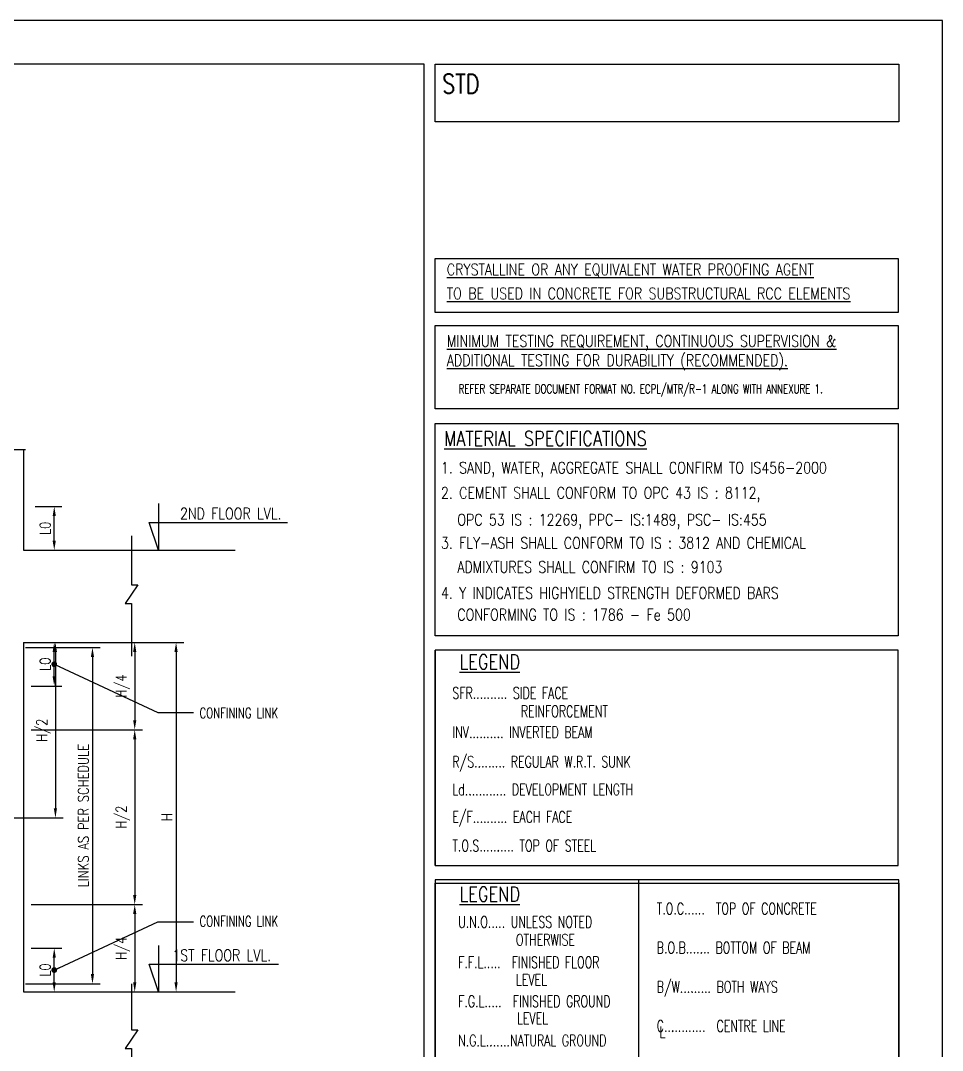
# Model space of a CAD drawing. Extents: x 345615 to 1272425, y -526289 to -156124.
# Drawn here: x 580673 to 604679, y -293089 to -266277 of the extents above; entities that cross this region are included whole.
import ezdxf
from ezdxf.enums import TextEntityAlignment as Align
from ezdxf.lldxf.tags import DXFTag

# ---------------------------------------------------------------- set-up
doc = ezdxf.new("R2010")
doc.units = 0
doc.header["$LTSCALE"] = 500
doc.header["$MEASUREMENT"] = 0
doc.header["$PDMODE"] = 35
doc.header["$PDSIZE"] = -15
doc.layers.get('DEFPOINTS').update_dxf_attribs({"color": 4})
for name, color, linetype in [('CEN', 8, 'CENTER'), ('DIM', 5, 'Continuous'), ('DIM1', 5, 'Continuous'), ('notes', 1, 'Continuous'), ('S-CONCRET LINE', 4, 'Continuous'), ('S-R.C.C. PILE CAP', 40, 'Continuous'), ('S-TEXT-1', 4, 'Continuous'), ('s_TITILE', 9, 'Continuous'), ('TITLE', 4, 'Continuous'), ('TXT1', 2, 'Continuous')]:
    doc.layers.add(name, color=color, linetype=linetype)
doc.layers.add('HEADING-TXT', color=1, linetype='Continuous', lineweight=25)
doc.styles.add('ROMAND', font='simplex.shx')
doc.styles.add('ROMANS', font='simplex.shx', dxfattribs={"width": 0.8, "height": 275, "bigfont": 'bigfont.shx'})
tags = doc.linetypes.add('CENTER', pattern=[2, 1.25, -0.25, 0.25, -0.25]).pattern_tags.tags
tags[10:11] = [DXFTag(74, 4), DXFTag(75, 0), DXFTag(340, '0'), DXFTag(46, 1.0), DXFTag(50, 0.0), DXFTag(44, 0.0), DXFTag(45, 0.0)]
tags[8:9] = [DXFTag(74, 4), DXFTag(75, 0), DXFTag(340, '0'), DXFTag(46, 1.0), DXFTag(50, 0.0), DXFTag(44, 0.0), DXFTag(45, 0.0)]
tags[6:7] = [DXFTag(74, 4), DXFTag(75, 0), DXFTag(340, '0'), DXFTag(46, 1.0), DXFTag(50, 0.0), DXFTag(44, 0.0), DXFTag(45, 0.0)]
tags[4:5] = [DXFTag(74, 4), DXFTag(75, 0), DXFTag(340, '0'), DXFTag(46, 1.0), DXFTag(50, 0.0), DXFTag(44, 0.0), DXFTag(45, 0.0)]
doc.dimstyles.new('dim100', dxfattribs={"dimtxt": 250, "dimasz": 250, "dimexe": 200, "dimexo": 200, "dimgap": 100, "dimtad": 1, "dimdec": 0, "dimzin": 0, "dimdsep": 46, "dimtxsty": 'ROMANS', "dimcen": 0, "dimclrd": 5, "dimclre": 5, "dimclrt": 4, "dimadec": 0, "dimazin": 0, "dimtfac": 1, "dimtdec": 0, "dimtix": 1, "dimtofl": 0, "dimtmove": 2, "dimatfit": 3, "dimfxl": 0, "dimtolj": 1, "dimtzin": 0, "dimlwd": -1, "dimlwe": -1, "dimarcsym": 0})
doc.dimstyles.new('dim25', dxfattribs={"dimtxt": 250, "dimasz": 250, "dimexe": 200, "dimexo": 200, "dimgap": 100, "dimtad": 1, "dimdec": 0, "dimlfac": 0.25, "dimzin": 0, "dimdsep": 46, "dimtxsty": 'ROMANS', "dimcen": 0, "dimclrd": 5, "dimclre": 5, "dimclrt": 4, "dimadec": 0, "dimazin": 0, "dimtfac": 1, "dimtdec": 0, "dimtix": 1, "dimtofl": 0, "dimtmove": 2, "dimatfit": 3, "dimfxl": 0, "dimtolj": 1, "dimtzin": 0, "dimlwd": -1, "dimlwe": -1, "dimarcsym": 0})

# ---------------------------------------------------------------- blocks, each defined once
blk = doc.blocks.new('*D74')
at = {"layer": 'DEFPOINTS', "color": 0}
for p in [(582154, -282466), (582154, -291566), (584722, -291566)]:
    blk.add_point(p, dxfattribs=at)
at = {"layer": 'DIM', "color": 5}
for p, q in [((582354, -282466), (584922, -282466)), ((584722, -282716), (584722, -291316)), ((582354, -291566), (584922, -291566))]:
    blk.add_line(p, q, dxfattribs=at)
for points in [[(584680, -282716), (584763, -282716), (584722, -282466)], [(584680, -291316), (584763, -291316), (584722, -291566)]]:
    blk.add_solid(points, dxfattribs=at)
at = {"layer": 'DIM', "color": 4, "insert": (584484, -287016), "char_height": 275, "attachment_point": 5, "rotation": 90, "style": 'ROMANS'}
blk.add_mtext('\\A1;H', dxfattribs=at)
blk = doc.blocks.new('*D75')
at = {"layer": 'DEFPOINTS', "color": 0}
for p in [(580597, -282599), (580597, -291353), (582545, -291353)]:
    blk.add_point(p, dxfattribs=at)
at = {"layer": 'DIM', "color": 5}
for p, q in [((580797, -282599), (582745, -282599)), ((582545, -282849), (582545, -291103)), ((580797, -291353), (582745, -291353))]:
    blk.add_line(p, q, dxfattribs=at)
for points in [[(582503, -282849), (582586, -282849), (582545, -282599)], [(582503, -291103), (582586, -291103), (582545, -291353)]]:
    blk.add_solid(points, dxfattribs=at)
at = {"layer": 'DIM', "color": 4, "insert": (582307, -286976), "char_height": 275, "attachment_point": 5, "rotation": 90, "style": 'ROMANS'}
blk.add_mtext('\\A1;LINKS AS PER SCHEDULE', dxfattribs=at)
blk = doc.blocks.new('*D76')
at = {"layer": 'DEFPOINTS', "color": 0}
for p in [(580749, -282466), (580749, -287038), (581580, -287038)]:
    blk.add_point(p, dxfattribs=at)
at = {"layer": 'DIM', "color": 5}
for p, q in [((580949, -282466), (581780, -282466)), ((581580, -282716), (581580, -286788)), ((580949, -287038), (581780, -287038))]:
    blk.add_line(p, q, dxfattribs=at)
for points in [[(581538, -282716), (581621, -282716), (581580, -282466)], [(581538, -286788), (581621, -286788), (581580, -287038)]]:
    blk.add_solid(points, dxfattribs=at)
at = {"layer": 'DIM', "color": 4, "insert": (581270, -284752), "char_height": 275, "attachment_point": 5, "rotation": 90, "style": 'ROMANS'}
blk.add_mtext('\\A1;H/2', dxfattribs=at)
blk = doc.blocks.new('*D87')
at = {"layer": 'DEFPOINTS', "color": 0}
for p in [(582950, -282466), (580749, -284741), (583645, -284741)]:
    blk.add_point(p, dxfattribs=at)
at = {"layer": 'DIM', "color": 5}
for p, q in [((583150, -282466), (583845, -282466)), ((583645, -282716), (583645, -284491)), ((580949, -284741), (583845, -284741))]:
    blk.add_line(p, q, dxfattribs=at)
for points in [[(583603, -282716), (583687, -282716), (583645, -282466)], [(583603, -284491), (583687, -284491), (583645, -284741)]]:
    blk.add_solid(points, dxfattribs=at)
at = {"layer": 'DIM', "color": 4, "insert": (583336, -283603), "char_height": 275, "attachment_point": 5, "rotation": 90, "style": 'ROMANS'}
blk.add_mtext('\\A1;H/4', dxfattribs=at)
blk = doc.blocks.new('*D88')
at = {"layer": 'DEFPOINTS', "color": 0}
for p in [(580749, -284741), (580749, -289291), (583645, -289291)]:
    blk.add_point(p, dxfattribs=at)
at = {"layer": 'DIM', "color": 5}
for p, q in [((580949, -284741), (583845, -284741)), ((583645, -284991), (583645, -289041)), ((580949, -289291), (583845, -289291))]:
    blk.add_line(p, q, dxfattribs=at)
for points in [[(583603, -284991), (583687, -284991), (583645, -284741)], [(583603, -289041), (583687, -289041), (583645, -289291)]]:
    blk.add_solid(points, dxfattribs=at)
at = {"layer": 'DIM', "color": 4, "insert": (583336, -287016), "char_height": 275, "attachment_point": 5, "rotation": 90, "style": 'ROMANS'}
blk.add_mtext('\\A1;H/2', dxfattribs=at)
blk = doc.blocks.new('*D89')
at = {"layer": 'DEFPOINTS', "color": 0}
for p in [(580749, -289291), (583103, -291566), (583645, -291566)]:
    blk.add_point(p, dxfattribs=at)
at = {"layer": 'DIM', "color": 5}
for p, q in [((580949, -289291), (583845, -289291)), ((583645, -289541), (583645, -291316)), ((583303, -291566), (583845, -291566))]:
    blk.add_line(p, q, dxfattribs=at)
for points in [[(583603, -289541), (583687, -289541), (583645, -289291)], [(583603, -291316), (583687, -291316), (583645, -291566)]]:
    blk.add_solid(points, dxfattribs=at)
at = {"layer": 'DIM', "color": 4, "insert": (583336, -290428), "char_height": 275, "attachment_point": 5, "rotation": 90, "style": 'ROMANS'}
blk.add_mtext('\\A1;H/4', dxfattribs=at)
blk = doc.blocks.new('*D1068')
at = {"layer": 'DEFPOINTS', "color": 0}
for p in [(580749, -290428), (581549, -290428), (580749, -291566)]:
    blk.add_point(p, dxfattribs=at)
at = {"layer": 'DIM', "color": 5}
for p, q in [((580949, -290428), (581749, -290428)), ((581549, -291316), (581549, -290678)), ((580949, -291566), (581749, -291566))]:
    blk.add_line(p, q, dxfattribs=at)
for points in [[(581507, -290678), (581591, -290678), (581549, -290428)], [(581507, -291316), (581591, -291316), (581549, -291566)]]:
    blk.add_solid(points, dxfattribs=at)
at = {"layer": 'DIM', "color": 4, "insert": (581312, -290997), "char_height": 275, "attachment_point": 5, "rotation": 90, "style": 'ROMANS'}
blk.add_mtext('\\A1;{L0}', dxfattribs=at)
blk = doc.blocks.new('*D1069')
at = {"layer": 'DEFPOINTS', "color": 0}
for p in [(580849, -282466), (581549, -282466), (580749, -283603)]:
    blk.add_point(p, dxfattribs=at)
at = {"layer": 'DIM', "color": 5}
for p, q in [((581049, -282466), (581749, -282466)), ((581549, -283353), (581549, -282716)), ((580949, -283603), (581749, -283603))]:
    blk.add_line(p, q, dxfattribs=at)
for points in [[(581507, -282716), (581591, -282716), (581549, -282466)], [(581507, -283353), (581591, -283353), (581549, -283603)]]:
    blk.add_solid(points, dxfattribs=at)
at = {"layer": 'DIM', "color": 4, "insert": (581312, -283035), "char_height": 275, "attachment_point": 5, "rotation": 90, "style": 'ROMANS'}
blk.add_mtext('\\A1;{L0}', dxfattribs=at)
blk = doc.blocks.new('*D1070')
at = {"layer": 'DEFPOINTS', "color": 0}
for p in [(580849, -278928), (581549, -278928), (580749, -280066)]:
    blk.add_point(p, dxfattribs=at)
at = {"layer": 'DIM', "color": 5}
for p, q in [((581049, -278928), (581749, -278928)), ((581549, -279816), (581549, -279178)), ((580949, -280066), (581749, -280066))]:
    blk.add_line(p, q, dxfattribs=at)
for points in [[(581507, -279178), (581591, -279178), (581549, -278928)], [(581507, -279816), (581591, -279816), (581549, -280066)]]:
    blk.add_solid(points, dxfattribs=at)
at = {"layer": 'DIM', "color": 4, "insert": (581312, -279497), "char_height": 275, "attachment_point": 5, "rotation": 90, "style": 'ROMANS'}
blk.add_mtext('\\A1;{L0}', dxfattribs=at)
blk = doc.blocks.new('zw$155A')
at = {"layer": 'DIM1', "color": 7}
for points in [[(78700, 53637), (87191, 53637), (87191, 52650), (78700, 52650)], [(78700, 52414), (87191, 52414), (87191, 50881), (78700, 50881)], [(78700, 50618), (87190, 50618), (87190, 46725), (78700, 46725)], [(87190, 46462), (78700, 46462), (78700, 42515), (87190, 42515)], [(87204, 42252), (78700, 42252), (78700, 38305), (87204, 38305)]]:
    blk.add_lwpolyline(points, close=True, dxfattribs=at)
at = {"layer": 's_TITILE', "color": 7}
blk.add_lwpolyline([(0, 0), (88000, 0), (88000, 58000), (0, 58000)], close=True, dxfattribs=at)
at = {"layer": 's_TITILE', "color": 1}
for points in [[(1300, 800), (78500, 800), (78500, 57200), (1300, 57200)], [(78700, 57200), (87200, 57200), (87200, 56143), (78700, 56143)]]:
    blk.add_lwpolyline(points, close=True, dxfattribs=at)
at = {"layer": 'TITLE', "color": 0}
for p, q in [((78700, 42515), (78700, 46462)), ((82436, 38305), (82436, 42252))]:
    blk.add_line(p, q, dxfattribs=at)
at = {"layer": 'HEADING-TXT', "color": 6, "style": 'ROMANS', "width": 0.8}
for s, height, p in [('%%UCRYSTALLINE OR ANY EQUIVALENT WATER PROOFING AGENT', 212.41, (78913, 53332)), ('%%UTO BE USED IN CONCRETE FOR SUBSTRUCTURAL RCC ELEMENTS', 212.41, (78913, 52892)), ('%%UMATERIAL SPECIFICATIONS', 271.54, (78865, 50204)), ('%%ULEGEND', 271.5, (79148, 46111)), ('%%ULEGEND', 271.5, (79148, 41854))]:
    blk.add_text(s, height=height, dxfattribs=at).set_placement(p)
at = {"layer": 'HEADING-TXT', "color": 6, "insert": (78913, 52232), "char_height": 212.411, "width": 8037.04, "attachment_point": 1, "style": 'ROMANS'}
blk.add_mtext('{\\LMINIMUM TESTING REQUIREMENT, CONTINUOUS \\Fsimplex.shx,bigfont.shx;SUPERVISION & ADDITIONAL TESTING \\Fsimplex.shx,bigfont.shx;FOR DURABILITY (RECOMMENDED).}', dxfattribs=at)
at = {"layer": 'notes', "color": 4, "style": 'ROMANS'}
for s, height, width, p in [('REFER SEPARATE DOCUMENT FORMAT NO. ECPL/MTR/R-1 ALONG WITH ANNEXURE 1.', 165.21, 0.7, (79131, 51167)), ('1. SAND, WATER, AGGREGATE SHALL CONFIRM TO IS456-2000', 211.2, 0.8, (78807, 49698)), ('2. CEMENT SHALL CONFORM TO OPC 43 IS : 8112,', 211.2, 0.8, (78807, 49239)), ('OPC 53 IS : 12269, PPC- IS:1489, PSC- IS:455  ', 211.2, 0.8, (79107, 48745)), ('3. FLY-ASH SHALL CONFORM TO IS : 3812 AND CHEMICAL ', 211.2, 0.8, (78807, 48321)), ('ADMIXTURES SHALL CONFIRM TO IS : 9103', 211.2, 0.8, (79107, 47878)), ('4. Y INDICATES HIGHYIELD STRENGTH DEFORMED BARS', 211.2, 0.8, (78807, 47403)), ('CONFORMING TO IS : 1786 - Fe 500', 211.2, 0.8, (79107, 47005)), ('SFR.......... SIDE FACE', 211.2, 0.7, (79016, 45568)), ('REINFORCEMENT', 211.2, 0.7, (80271, 45235)), ('INV.......... INVERTED BEAM', 211.2, 0.7, (79016, 44851)), ('R/S......... REGULAR W.R.T. SUNK', 211.2, 0.7, (79016, 44309)), ('Ld............ DEVELOPMENT LENGTH', 211.2, 0.7, (79016, 43801)), ('E/F.......... EACH FACE', 211.2, 0.7, (79016, 43299)), ('T.O.S.......... TOP OF STEEL', 211.2, 0.7, (79016, 42772)), ('T.O.C......  TOP OF CONCRETE', 211.2, 0.7, (82763, 41618)), ('U.N.O..... UNLESS NOTED', 211.2, 0.7, (79122, 41374)), ('OTHERWISE', 211.2, 0.7, (80181, 41046)), ('B.O.B....... BOTTOM OF BEAM', 211.2, 0.7, (82763, 40901)), ('F.F.L.....  FINISHED FLOOR', 211.2, 0.7, (79122, 40634)), ('LEVEL', 211.2, 0.7, (80181, 40312)), ('B/W......... BOTH WAYS', 211.2, 0.7, (82763, 40184)), ('F.G.L.....  FINISHED GROUND', 211.2, 0.7, (79122, 39917)), ('LEVEL', 211.2, 0.7, (80200, 39606)), ('C............  CENTRE LINE', 211.2, 0.7, (82763, 39467)), ('L', 211, 0.7, (82814, 39353)), ('N.G.L.......NATURAL GROUND', 211.2, 0.7, (79122, 39200))]:
    blk.add_text(s, height=height, dxfattribs=dict(at, width=width)).set_placement(p)

msp = doc.modelspace()

# ---------------------------------------------------------------- linework, layer by layer
at = {"layer": 'CEN'}
msp.add_line((576704.289, -287038.034, 0), (581174.289, -287038.034, 0), dxfattribs=at)
at = {"layer": 'DIM', "color": 3, "linetype": 'Continuous'}
for p, q in [((583560.088, -280065.784, 0), (586258.287, -280065.784, 0)), ((583560.088, -291565.784, 0), (586258.287, -291565.784, 0))]:
    msp.add_line(p, q, dxfattribs=at)
at = {"layer": 'DIM', "elevation": 0}
msp.add_lwpolyline([(577661.63, -277447.002), (579019.593, -277447.002), (579019.593, -277280.638), (579506.41, -277613.366), (579506.41, -277447.002), (580800.318, -277447.002)], dxfattribs=at)
at = {"layer": 'DIM', "color": 8, "elevation": 0}
for points in [[(583560.088, -279688.819), (583560.088, -280964.33), (583726.452, -280964.33), (583393.724, -281451.147), (583560.088, -281451.147), (583560.088, -282827.507)], [(583560.088, -291352.824), (583560.088, -292554.003), (583726.452, -292554.003), (583393.724, -293040.819), (583560.088, -293040.819), (583560.088, -294244.74)]]:
    msp.add_lwpolyline(points, dxfattribs=at)
at = {"layer": 'S-CONCRET LINE', "color": 130, "linetype": 'Continuous'}
for p, q in [((580748.901, -277439.76, 0), (580748.901, -280065.784, 0)), ((580748.901, -280065.784, 0), (583560.088, -280065.784, 0)), ((580748.901, -282465.784, 0), (580748.901, -291565.784, 0)), ((580748.901, -282465.784, 0), (583560.088, -282465.784, 0)), ((580748.901, -291565.784, 0), (583560.088, -291565.784, 0))]:
    msp.add_line(p, q, dxfattribs=at)
at = {"layer": 'S-CONCRET LINE', "elevation": 0}
msp.add_lwpolyline([(591468.542, -288734.141), (603542.405, -288734.141), (603542.405, -295422.846), (591468.542, -295422.846)], close=True, dxfattribs=at)
at = {"layer": 'TXT1', "elevation": 0}
for points in [[(584266.64, -278853.549), (584266.64, -280065.784), (584021.095, -279344.074), (587621.569, -279344.074)], [(584266.64, -290353.549), (584266.64, -291565.784), (584021.095, -290844.074), (587386.569, -290844.074)]]:
    msp.add_lwpolyline(points, dxfattribs=at)

# ---------------------------------------------------------------- block references
at = {"xscale": 1.420454545454545, "yscale": 1.420454545454545, "zscale": 1.420454545454545}
msp.add_blockref('zw$155A', (479678.769, -348663.35), dxfattribs=at)

# ---------------------------------------------------------------- texts
at = {"layer": 'S-TEXT-1', "style": 'ROMANS', "width": 0.7}
for p in [(586357.495, -284305.385, 0), (586357.495, -289726.183, 0)]:
    msp.add_text('CONFINING LINK', height=275, dxfattribs=at).set_placement(p, align=Align.MIDDLE)
at = {"layer": 'TITLE', "color": 2, "style": 'ROMANS', "width": 0.8}
msp.add_text('STD', height=497.1591, dxfattribs=at).set_placement((591650.354, -267924.345), align=Align.MIDDLE_LEFT)
at = {"layer": 'TXT1', "style": 'ROMAND', "width": 0.8}
for s, p in [('2ND FLOOR LVL.', (586146.54, -279261.739, 0)), ('1ST FLOOR LVL.', (585911.54, -290761.739, 0))]:
    msp.add_text(s, height=300, dxfattribs=at).set_placement(p, align=Align.CENTER)

# ---------------------------------------------------------------- dimensions: what is measured, and where the dimension line sits
at = {"layer": 'DIM'}
for base, p1, p2, picture, middle in [((581549.137, -278928.284, 0), (580748.901, -280065.784, 0), (580848.901, -278928.284, 0), '*D1070', (581311.637, -279497.034, 0)), ((581549.137, -282465.784, 0), (580748.901, -283603.284, 0), (580848.901, -282465.784, 0), '*D1069', (581311.637, -283034.534, 0)), ((581549.137, -290428.284, 0), (580748.901, -291565.784, 0), (580748.901, -290428.284, 0), '*D1068', (581311.637, -290997.034, 0))]:
    dim = msp.add_linear_dim(base=base, p1=p1, p2=p2, angle=270, text='{L0}', dimstyle='dim25', override={"dimtxsty": 'ROMANS'}, dxfattribs=at)
    dim.commit()
    dim.dimension.update_dxf_attribs({"geometry": picture, "text_midpoint": middle})
for base, p1, p2, text, picture, middle in [((581579.535, -287038.034, 0), (580748.901, -282465.784, 0), (580748.901, -287038.034, 0), 'H/2', '*D76', (581270.012, -284751.909, 0)), ((583645.137, -284740.784, 0), (582950.022, -282465.784, 0), (580748.901, -284740.784, 0), 'H/4', '*D87', (583335.613, -283603.284, 0)), ((584721.613, -291565.784, 0), (582154.494, -282465.784, 0), (582154.494, -291565.784, 0), 'H', '*D74', (584484.113, -287015.784, 0)), ((582544.535, -291352.622, 0), (580596.709, -282599.168, 0), (580596.709, -291352.622, 0), 'LINKS AS PER SCHEDULE', '*D75', (582307.035, -286975.895, 0)), ((583645.137, -289290.784, 0), (580748.901, -284740.784, 0), (580748.901, -289290.784, 0), 'H/2', '*D88', (583335.613, -287015.784, 0)), ((583645.137, -291565.784, 0), (580748.901, -289290.784, 0), (583102.591, -291565.784, 0), 'H/4', '*D89', (583335.613, -290428.284, 0))]:
    dim = msp.add_linear_dim(base=base, p1=p1, p2=p2, angle=90, text=text, dimstyle='dim25', dxfattribs=at)
    dim.commit()
    dim.dimension.update_dxf_attribs({"geometry": picture, "text_midpoint": middle})

# ---------------------------------------------------------------- leaders
at = {"layer": 'S-R.C.C. PILE CAP'}
for points in [[(581549.137, -283034.534, 0), (584246.186, -284293.991, 0), (585175.186, -284293.991, 0)], [(581549.137, -290997.034, 0), (584246.186, -289737.577, 0), (585175.186, -289737.577, 0)]]:
    msp.add_leader(points, dimstyle='dim100', override={"dimasz": 150, "dimtad": 0, "dimldrblk": 'Dot', "dimarcsym": 1}, dxfattribs=at)

doc.saveas('drawing.dxf')
